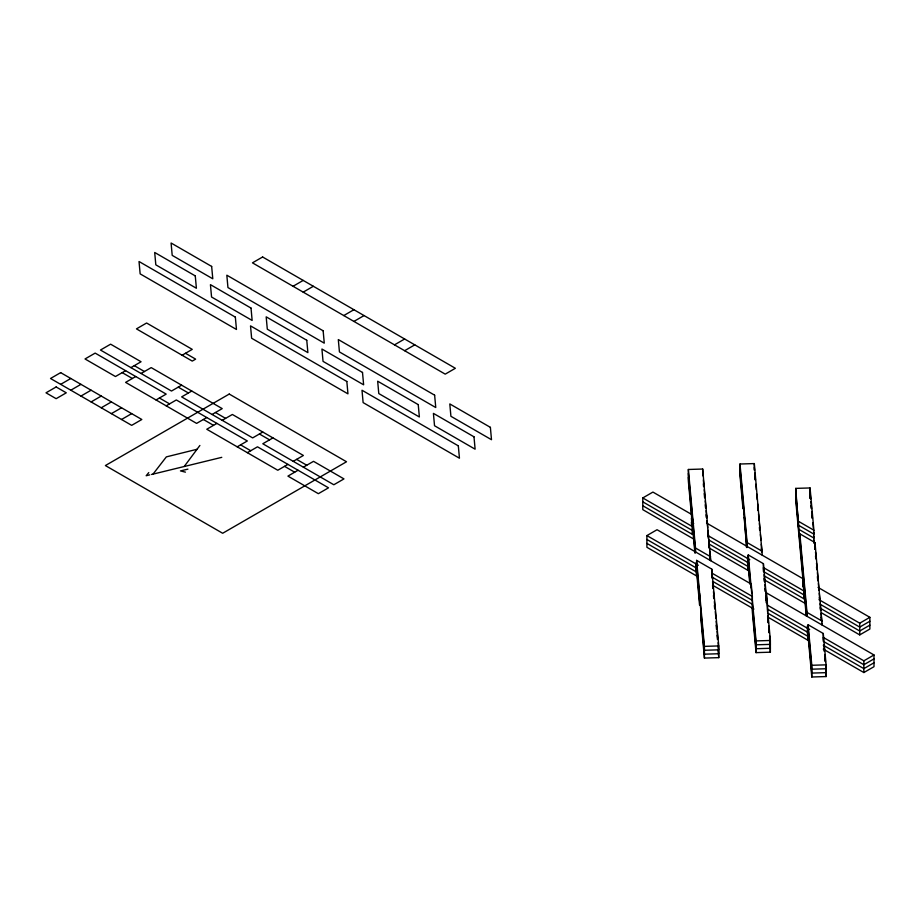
<?xml version="1.0" encoding="UTF-8"?>
<svg xmlns="http://www.w3.org/2000/svg" width="920" height="920" viewBox="0 0 920 920"><rect width="100%" height="100%" fill="white"/><g stroke="black" fill="none" stroke-linecap="round" stroke-linejoin="round"><path stroke-width="1.38" d="M184.264 466.428L199.881 445.464M153.007 474.122L166.347 456.883L197.041 449.27M148.775 472.592L146.176 475.743L149.764 474.846M60.662 384.353L70.805 378.488M70.805 390.206L80.948 384.353M80.948 396.06L91.103 390.206M125.603 370.679L115.46 376.533L85.02 358.961L95.162 353.107L166.186 394.105L156.043 399.959M130.916 367.609L141.059 361.755L110.618 344.183L100.475 350.037L171.488 391.046L181.642 385.181M91.103 401.925L101.246 396.06M135.746 376.533L125.603 382.386L196.615 423.395L206.77 417.53M141.059 373.474L151.202 367.609L222.214 408.618L212.071 414.471M293.043 286.281L303.186 280.416M182.114 355.235L192.257 349.37L146.602 323.012L136.459 328.877L192.257 361.089L195.638 359.133L185.495 353.28M101.246 407.778L111.389 401.925M303.186 292.135L313.341 286.281M111.389 413.632L121.532 407.778M121.532 419.497L131.675 413.632M166.186 405.823L176.329 399.959L247.342 440.967L237.199 446.821M191.785 391.046L181.642 396.899L252.655 437.897L262.798 432.043M343.769 315.56L353.912 309.707M353.912 321.425L364.067 315.56M216.913 423.395L206.77 429.249L277.782 470.246L287.925 464.393M222.214 420.325L232.369 414.471L303.381 455.469L293.238 461.334M394.496 344.85L404.639 338.997M404.639 350.704L414.793 344.85M247.342 452.674L257.496 446.821L328.509 487.818L318.366 493.683L287.925 476.111L298.068 470.246M272.941 437.897L262.798 443.762L333.822 484.759L343.965 478.906L313.524 461.334L303.381 467.187M694.197 539.327L642.781 509.645L642.781 497.938L652.924 492.073L691.38 514.28L691.38 506.46M700.752 609.73L700.752 617.538L704.432 658.076L718.761 657.65L718.761 645.932L711.781 569.123L696.624 560.372L696.624 575.989L646.909 547.297L646.909 535.578L657.053 529.724L751.249 584.096L752.364 596.459L752.364 612.087L756.044 652.625L770.373 652.188L770.373 640.469L763.404 563.672L748.247 554.921L748.247 570.538L710.125 548.527M819.145 599.759L859.728 623.185L869.871 617.331L869.871 629.05L859.728 634.904L821.606 612.893M869.871 621.23L859.728 627.095L820.375 604.371M869.871 625.14L859.728 630.994L820.375 608.281M823.526 640.251L823.273 637.399L863.857 660.824L874 654.971L874 666.689L863.857 672.543L823.273 649.117M874 658.881L863.857 664.734L823.273 641.309L823.273 633.5L808.116 624.737L808.116 640.366L767.533 616.929M874 662.779L863.857 668.644L823.273 645.207M151.57 474.478L221.777 457.343M187.933 469.131L180.469 470.913L185.437 472.144M742.992 501.009L742.992 508.817L739.99 475.732L739.99 464.013L754.319 463.576L762.277 555.208M694.876 552.828L688.367 481.183L688.367 469.476L702.696 469.039L710.665 560.671L709.792 551.022M795.731 488.382L810.06 487.956L813.901 530.231L813.901 538.039L798.732 529.287L795.731 488.382L795.731 500.1L806.242 615.825M752.123 597.62L756.044 640.906L770.373 640.469M696.624 560.372L704.432 646.369L718.761 645.932M808.116 624.737L811.796 665.275L826.114 664.849L826.114 676.556L811.796 676.994L807.242 626.842M798.732 521.479L813.901 530.231M799.859 541.65L799.859 533.841L815.016 542.593L822.146 625.036L821.997 623.3M739.99 464.013L747.12 542.558L762.277 551.31M706.537 523.031L802.861 578.645M818.029 587.397L869.871 617.331M693.714 523.434L691.38 522.088L691.621 524.837M642.781 497.938L692.495 526.642M707.664 535.394L749.777 559.705M803.988 591.008L763.404 567.571L763.795 571.849M642.781 501.837L692.495 530.541L692.254 527.792M708.894 540.005L748.247 562.729M764.635 572.194L803.988 594.906L803.608 590.789M642.781 505.747L692.495 534.451L692.495 518.834M708.894 543.915L748.247 566.628M764.635 576.092L803.988 598.817L803.988 583.199M764.646 580.002L805.518 603.601M688.367 469.476L695.497 548.009L710.665 556.761M799.859 533.841L806.989 612.375L822.146 621.126M765.992 596.08L766.406 600.668L766.406 592.859L874 654.971M646.909 535.578L698.326 565.259M752.364 596.459L711.781 573.034L712.298 578.737M766.406 592.859L767.533 605.222L809.646 629.533M646.909 539.476L696.624 568.18M752.364 600.369L711.781 576.943L711.781 569.123M767.533 609.12L808.116 632.546M646.909 543.386L696.624 572.091M713.011 581.555L752.364 604.268L756.044 644.805L770.373 644.38L769.603 635.823M767.533 613.03L808.116 636.456M713.023 585.465L753.905 609.063M178.25 387.136L188.405 392.989M259.417 433.998L269.56 439.852M134.297 365.654L144.44 371.519M215.452 412.516L225.595 418.381M296.619 459.379L306.762 465.232M122.222 372.634L132.365 378.488M203.389 419.485L213.532 425.35M284.544 466.348L294.688 472.201M159.424 398.015L169.567 403.868M240.58 444.866L250.734 450.731M823.273 633.5L826.114 664.849M810.06 491.855L810.692 498.847M810.945 501.641L811.589 508.633M811.842 511.428L812.475 518.42M812.855 522.606L813.36 528.207M813.74 532.392L813.901 534.129L798.732 525.377L795.731 492.292M815.016 546.491L815.269 549.251M815.522 552.011L816.144 558.9M816.523 563.04L817.029 568.56M817.397 572.688L818.029 579.588M818.386 583.567L818.984 590.214M819.271 593.377L819.927 600.495M820.18 603.347L820.824 610.477M821.088 613.318L821.732 620.448M823.918 644.529L824.435 650.221M824.826 654.499L825.47 661.63M825.734 664.47L826.114 668.748L811.796 669.185L808.116 628.647M810.06 495.765L810.313 498.559M810.945 505.551L811.198 508.346M811.842 515.338L812.095 518.132M813.74 536.303L814.395 543.536M814.648 546.284L814.901 549.033M815.522 555.922L815.775 558.67M816.523 566.95L816.776 569.698M817.397 576.598L817.776 580.738M819.271 597.275L819.536 600.127M820.18 607.257L820.444 610.098M821.088 617.228L821.341 620.08M823.918 648.428L824.182 651.279M824.826 658.409L825.079 661.25M825.734 668.38L826.114 672.658L811.796 673.083L807.484 625.681M813.74 540.201L814.005 543.064M825.734 672.301L826.114 676.556M799.859 537.74L806.989 616.285L806.989 612.375M795.731 496.202L802.861 574.735M803.988 587.098L806.61 616.055M802.861 582.544L803.367 588.041M807.242 630.74L808.116 640.366M803.608 594.688L803.988 598.817M754.319 467.486L754.572 470.281M754.825 473.075L755.458 480.067M755.837 484.253L756.343 489.854M756.734 494.04L757.24 499.64M757.62 503.826L758.16 509.76M758.529 513.877L759.149 520.754M759.402 523.503L760.023 530.391M760.403 534.531L760.909 540.051M761.277 544.18L761.909 551.08M764.048 574.701L764.692 581.819M764.957 584.672L765.601 591.801M767.786 615.871L768.43 623.001M768.694 625.853L769.338 632.971M754.825 476.985L755.078 479.78M757.62 507.736L757.873 510.531M759.402 527.401L759.655 530.161M761.277 548.09L761.656 552.218M764.048 578.599L764.313 581.452M764.957 588.582L765.21 591.433M765.865 598.552L766.245 602.83M767.786 619.781L768.05 622.633M768.694 629.751L768.947 632.603M769.603 639.733L770.373 648.278L756.044 648.715L752.364 608.178M769.603 643.632L770.373 652.188M748.247 554.921L751.766 593.722M739.99 467.923L747.12 546.457L747.12 542.558M748.247 558.819L750.49 583.636M739.99 471.822L742.992 504.907M744.119 517.27L746.867 547.607M747.615 555.852L750.122 583.406M746.499 547.377L744.119 513.371M747.488 558.394L749.823 584.096M747.488 562.292L748.247 570.538M702.696 472.937L702.949 475.743M703.34 479.929L703.846 485.518M704.225 489.716L704.858 496.708M705.237 500.905L705.87 507.886M706.123 510.68L706.79 517.971M707.031 520.708L707.664 527.585M707.905 530.334L708.538 537.234M708.918 541.374L709.538 548.262M712.563 581.578L713.207 588.708M713.471 591.56L714.115 598.678M714.369 601.53L715.035 608.867M715.288 611.616L715.909 618.481M716.174 621.333L716.818 628.463M717.071 631.315L717.726 638.434M718.106 642.712L718.761 649.831L704.432 650.268L696.624 564.282M703.34 483.839L703.593 486.634M704.225 493.626L704.605 497.812M705.237 504.804L705.49 507.598M706.123 514.591L706.376 517.385M707.905 534.244L708.285 538.384M708.918 545.272L709.159 548.033M709.792 554.921L710.286 560.441M712.563 585.488L712.816 588.34M713.471 595.458L713.724 598.31M714.369 605.44L714.633 608.293M716.174 625.244L716.553 629.51M717.071 635.214L717.462 639.492M718.106 646.61L718.761 653.74L704.432 654.178L700.752 613.64M718.106 650.52L718.761 657.65M688.367 473.374L695.497 551.919L695.497 548.009M688.367 477.284L691.38 510.37M692.495 522.732L695.255 553.069M696.13 562.695L699.625 601.278M696.003 565.225L699.625 605.176L699.625 593.469M691.38 518.178L692.001 525.044M696.003 569.123L696.624 575.989M692.254 531.702L692.495 534.451M863.857 660.824L863.857 672.543M859.728 623.185L859.728 634.904M815.016 542.593L815.016 549.102M811.796 665.275L811.796 676.994M810.06 487.956L810.06 498.364M802.861 570.837L802.861 586.454M767.533 605.222L767.533 611.719M763.404 563.672L763.404 571.481M756.044 640.906L756.044 652.625M754.319 463.576L754.319 470.085M751.249 584.096L751.249 588.006M714.794 606.119L714.794 608.73M706.537 515.223L706.537 517.822M704.432 646.369L704.432 658.076M702.696 469.039L702.696 475.548M60.662 372.634L50.519 378.488L131.675 425.35L141.829 419.497L60.662 372.634M262.614 256.99L252.459 262.844L445.222 374.141L455.365 368.287L262.614 256.99M56.143 386.963L46 392.817L56.143 398.682L66.286 392.817L56.143 386.963M229.241 394.059L105.386 465.554L222.663 533.266L346.518 461.759L229.241 394.059M211.657 266.432L171.085 243.006L172.201 255.369L212.784 278.794L211.657 266.432M323.15 330.797L226.826 275.195L227.941 287.558L324.266 343.16L323.15 330.797M434.631 395.174L338.307 339.56L339.434 351.923L435.758 407.537L434.631 395.174M490.383 427.351L449.799 403.926L450.915 416.288L491.498 439.714L490.383 427.351M195.27 275.897L154.698 252.471L155.814 264.833L196.397 288.259L195.27 275.897M251.022 308.085L210.439 284.648L211.554 297.01L252.137 320.447L251.022 308.085M306.762 340.262L266.179 316.836L267.306 329.199L307.889 352.624L306.762 340.262M362.503 372.45L321.919 349.013L323.046 361.376L363.63 384.813L362.503 372.45M418.243 404.627L377.671 381.202L378.787 393.565L419.37 416.99L418.243 404.627M473.995 436.816L433.412 413.379L434.527 425.741L475.111 449.178L473.995 436.816M235.347 317.124L139.023 261.51L140.15 273.873L236.474 329.486L235.347 317.124M346.84 381.489L250.516 325.875L251.631 338.238L347.955 393.852L346.84 381.489M458.321 445.855L361.997 390.241L363.124 402.603L459.448 458.217L458.321 445.855"/></g></svg>
